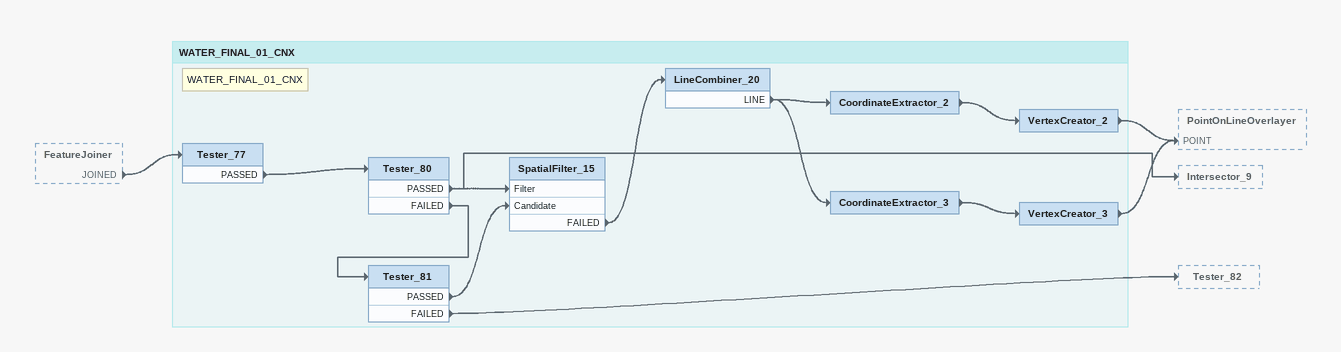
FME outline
FeatureJoiner [outside]
    JOINED -> Tester_77

Bookmark: WATER_FINAL_01_CNX
Note: WATER_FINAL_01_CNX
Tester_77
    PASSED -> Tester_80
Tester_80
    PASSED -> SpatialFilter_15 [Filter]
    PASSED -> Intersector_9
    FAILED -> Tester_81
Tester_81
    PASSED -> SpatialFilter_15 [Candidate]
    FAILED -> Tester_82
SpatialFilter_15
    FAILED -> LineCombiner_20
LineCombiner_20
    LINE -> CoordinateExtractor_2
    LINE -> CoordinateExtractor_3
CoordinateExtractor_2
    -> VertexCreator_2
VertexCreator_2
    -> PointOnLineOverlayer [POINT]
CoordinateExtractor_3
    -> VertexCreator_3
VertexCreator_3
    -> PointOnLineOverlayer [POINT]
